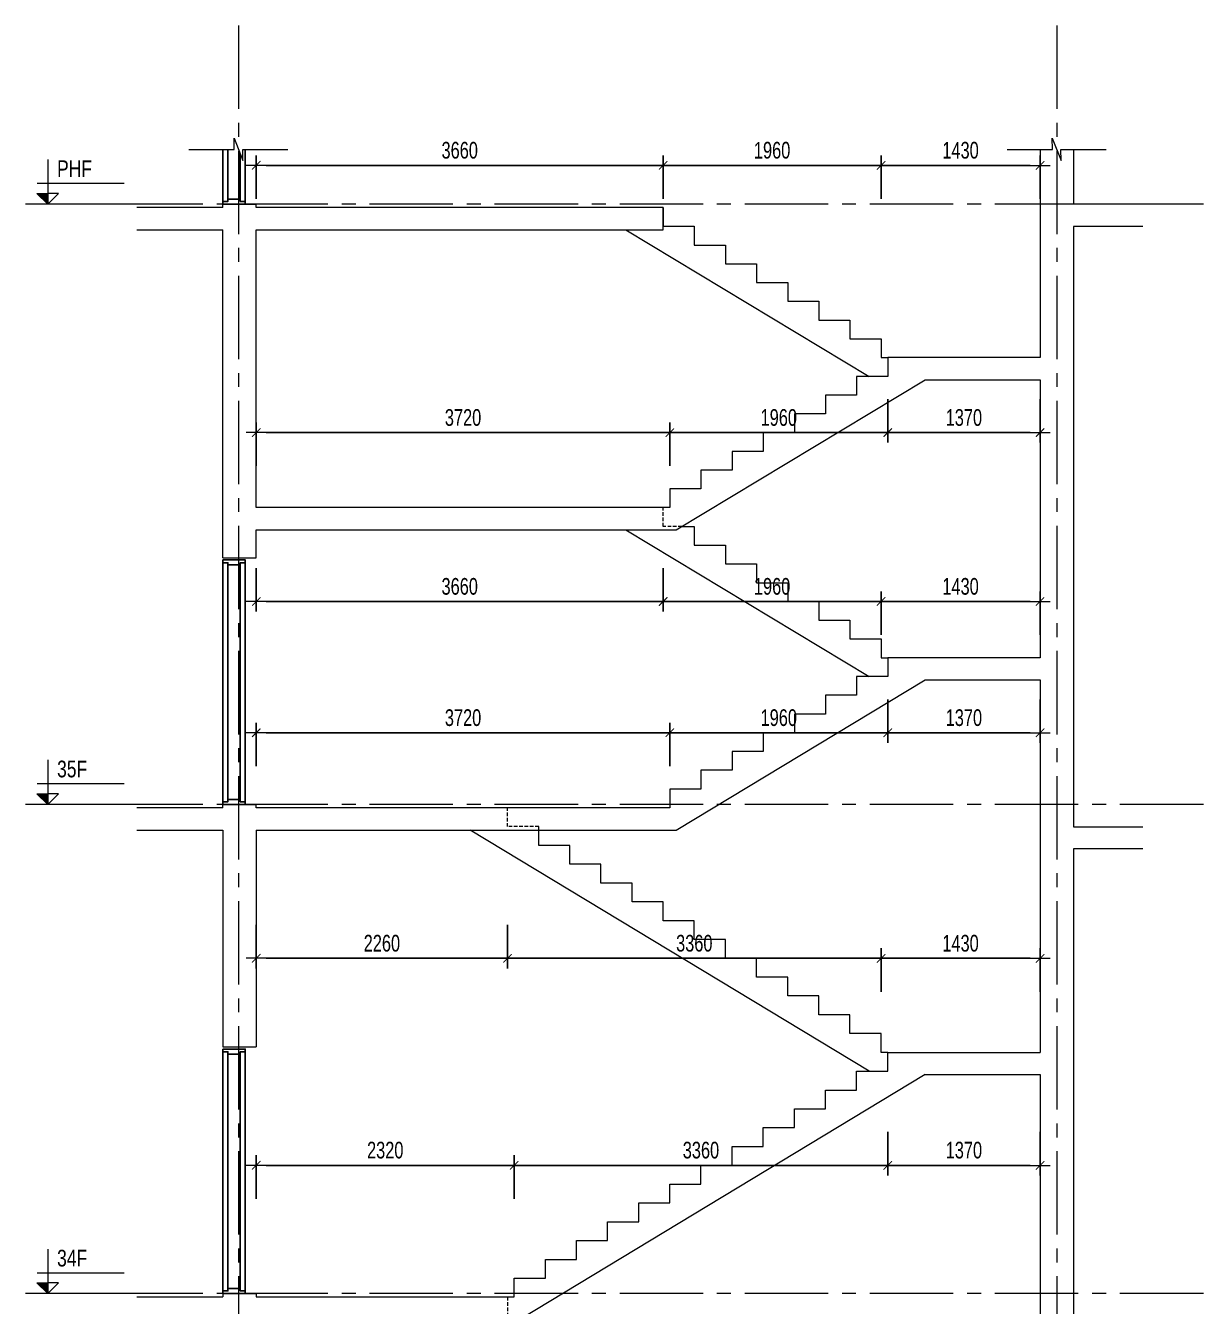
# Model space of a CAD drawing. Header units: millimetres. Extents: x -179076 to 254975, y -18667 to 296191.
# Drawn here: x 89427 to 100021, y 273874 to 285395 of the extents above; entities that cross this region are included whole.
import ezdxf

# ---------------------------------------------------------------- set-up
doc = ezdxf.new("R2010")
doc.units = ezdxf.units.MM
doc.linetypes.add('CENTER2', pattern=[1.125, 0.75, -0.125, 0.125, -0.125])
doc.linetypes.add('HIDDEN2', pattern=[4.7625, 3.175, -1.5875])
doc.layers.get('Defpoints').update_dxf_attribs({"color": 151, "lineweight": 9})
doc.layers.add('A-DOOR', color=4, linetype='Continuous')
doc.layers.add('DOOR', color=4, linetype='Continuous')
for name, color, linetype, lineweight in [('NDC_S_ANNO', 7, 'Continuous', 20), ('NDC_S_AXIS', 5, 'CENTER2', 13), ('NDC_S_CONTINUOUS', 3, 'Continuous', 20), ('NDC_S_DIM', 1, 'Continuous', 15), ('NDC_S_HIDDEN', 8, 'HIDDEN2', 13), ('NDC_S_SLAB', 2, 'Continuous', 20), ('NDC_S_SYMBOL', 1, 'Continuous', 15), ('NDC_S_TEXT SYMBOL', 7, 'Continuous', 20), ('NDC_S_VN TEXT', 7, 'Continuous', 20)]:
    doc.layers.add(name, color=color, linetype=linetype, lineweight=lineweight)
doc.styles.add('NDC_ANNO', font='', dxfattribs={"width": 0.8})
doc.styles.add('NDC_DIM', font='', dxfattribs={"width": 0.75})
doc.styles.get('NDC_ANNO').set_extended_font_data('Dotum')
doc.styles.get('NDC_DIM').set_extended_font_data('Dotum')
doc.dimstyles.new('NDC_dim_60', dxfattribs={"dimscale": 60, "dimtxt": 2.5, "dimasz": 1.5, "dimexe": 1.5, "dimexo": 2.5, "dimgap": 1, "dimtad": 1, "dimdec": 0, "dimzin": 0, "dimdsep": 46, "dimtxsty": 'NDC_DIM', "dimblk": 'DIMMARK', "dimcen": 0.09, "dimdle": 1.2, "dimclrd": 1, "dimclre": 1, "dimclrt": 3, "dimadec": 0, "dimazin": 0, "dimtfac": 1, "dimtdec": 0, "dimtix": 1, "dimtofl": 0, "dimtmove": 0, "dimatfit": 3, "dimfxl": 5, "dimfxlon": 1, "dimtolj": 1, "dimtzin": 0, "dimarcsym": 0})

# ---------------------------------------------------------------- blocks, each defined once
blk = doc.blocks.new('X-SECTION-2$0$X-SEC-DOO2')
at = {"layer": 'A-DOOR'}
for p, q in [((41976, 101972), (41976, 104172)), ((42176, 101972), (42176, 104172)), ((42021, 102017), (42021, 104127)), ((42131, 102017), (42131, 104127))]:
    blk.add_line(p, q, dxfattribs=at)
for points in [[(41976, 104172), (41976, 104147), (42021, 104147), (42021, 104127), (42131, 104127), (42131, 104147), (42176, 104147), (42176, 104172)], [(41976, 101972), (41976, 101997), (42021, 101997), (42021, 102017), (42131, 102017), (42131, 101997), (42176, 101997), (42176, 101972)]]:
    blk.add_lwpolyline(points, close=True, dxfattribs=at)
at = {"layer": 'Defpoints'}
blk.add_line((41976, 104192), (42176, 104192), dxfattribs=at)
blk = doc.blocks.new('kata_block_CT')
at = {"layer": 'NDC_S_ANNO'}
blk.add_hatch(color=3, dxfattribs=at).paths.add_polyline_path([(0, 1.6), (-1.61, 1.6), (0, 0)])
at = {"layer": 'NDC_S_ANNO', "ltscale": 50}
h = blk.add_hatch(dxfattribs=at)
h.set_pattern_fill('ANSI31', color=256, scale=1.406, style=0)
h.paths.add_polyline_path([(0, 1.6), (0, 0), (1.61, 1.6)])
for p, q in [((-1.59, 3.14), (11.47, 3.14)), ((11.56, 0), (-1.64, 0))]:
    blk.add_line(p, q, dxfattribs=at)
for points in [[(0, 6.69), (0, 0)], [(0, 0), (-1.61, 1.6), (0, 1.6)], [(0, 0), (1.61, 1.6), (0, 1.6)]]:
    blk.add_lwpolyline(points, dxfattribs=at)
at = {"layer": 'NDC_S_ANNO', "color": 8, "ltscale": 50}
blk.add_lwpolyline([(0, 0), (-1.61, 1.6), (0, 1.6)], dxfattribs=at)
at = {"layer": 'NDC_S_TEXT SYMBOL', "color": 3, "style": 'NDC_ANNO', "width": 0.8}
blk.add_attdef('CT', (1.41, 4.07), '', height=2.5, dxfattribs=at)
blk = doc.blocks.new('DIMMARK')
at = {"layer": 'NDC_S_DIM', "color": 1}
blk.add_line((-1.5, 0), (1, 0), dxfattribs=at)
at = {"layer": 'NDC_S_DIM', "color": 2, "const_width": 0.1}
blk.add_lwpolyline([(-0.42, -0.42), (0.42, 0.42)], dxfattribs=at)
blk = doc.blocks.new('*D505')
at = {"layer": 'Defpoints', "color": 0, "transparency": 16777216}
for p in [(93822, 275143), (91502, 273959), (93822, 273959)]:
    blk.add_point(p, dxfattribs=at)
at = {"layer": 'NDC_S_DIM', "color": 1, "lineweight": -2, "transparency": 16777216}
for p, q in [((91502, 274843), (91502, 275233)), ((93822, 274843), (93822, 275233)), ((91592, 275143), (93732, 275143))]:
    blk.add_line(p, q, dxfattribs=at)
at = {"layer": 'NDC_S_DIM', "color": 1, "lineweight": -2, "transparency": 16777216, "xscale": 90, "yscale": 90, "zscale": 90, "rotation": 180}
blk.add_blockref('DIMMARK', (91502, 275143), dxfattribs=at)
at = {"layer": 'NDC_S_DIM', "color": 1, "lineweight": -2, "transparency": 16777216, "xscale": 90, "yscale": 90, "zscale": 90}
blk.add_blockref('DIMMARK', (93822, 275143), dxfattribs=at)
at = {"layer": 'NDC_S_DIM', "color": 3, "transparency": 16777216, "insert": (92662, 275279), "char_height": 150, "attachment_point": 5, "style": 'NDC_DIM'}
blk.add_mtext('\\A1;2320', dxfattribs=at)
blk = doc.blocks.new('*D506')
at = {"layer": 'Defpoints', "color": 0, "transparency": 16777216}
for p in [(97182, 275990), (97182, 275143), (93822, 273959)]:
    blk.add_point(p, dxfattribs=at)
at = {"layer": 'NDC_S_DIM', "color": 1, "lineweight": -2, "transparency": 16777216}
for p, q in [((97182, 275443), (97182, 275053)), ((93822, 274843), (93822, 275233)), ((93912, 275143), (97092, 275143))]:
    blk.add_line(p, q, dxfattribs=at)
at = {"layer": 'NDC_S_DIM', "color": 1, "lineweight": -2, "transparency": 16777216, "xscale": 90, "yscale": 90, "zscale": 90, "rotation": 180}
blk.add_blockref('DIMMARK', (93822, 275143), dxfattribs=at)
at = {"layer": 'NDC_S_DIM', "color": 1, "lineweight": -2, "transparency": 16777216, "xscale": 90, "yscale": 90, "zscale": 90}
blk.add_blockref('DIMMARK', (97182, 275143), dxfattribs=at)
at = {"layer": 'NDC_S_DIM', "color": 3, "transparency": 16777216, "insert": (95502, 275279), "char_height": 150, "attachment_point": 5, "style": 'NDC_DIM'}
blk.add_mtext('\\A1;3360', dxfattribs=at)
blk = doc.blocks.new('*D507')
at = {"layer": 'Defpoints', "color": 0, "transparency": 16777216}
for p in [(97182, 275990), (98552, 275990), (98552, 275143)]:
    blk.add_point(p, dxfattribs=at)
at = {"layer": 'NDC_S_DIM', "color": 1, "lineweight": -2, "transparency": 16777216}
for p, q in [((97182, 275443), (97182, 275053)), ((98552, 275443), (98552, 275053)), ((97272, 275143), (98462, 275143))]:
    blk.add_line(p, q, dxfattribs=at)
at = {"layer": 'NDC_S_DIM', "color": 1, "lineweight": -2, "transparency": 16777216, "xscale": 90, "yscale": 90, "zscale": 90, "rotation": 180}
blk.add_blockref('DIMMARK', (97182, 275143), dxfattribs=at)
at = {"layer": 'NDC_S_DIM', "color": 1, "lineweight": -2, "transparency": 16777216, "xscale": 90, "yscale": 90, "zscale": 90}
blk.add_blockref('DIMMARK', (98552, 275143), dxfattribs=at)
at = {"layer": 'NDC_S_DIM', "color": 3, "transparency": 16777216, "insert": (97867, 275279), "char_height": 150, "attachment_point": 5, "style": 'NDC_DIM'}
blk.add_mtext('\\A1;1370', dxfattribs=at)
blk = doc.blocks.new('*D508')
at = {"layer": 'Defpoints', "color": 0, "transparency": 16777216}
for p in [(91502, 278159), (93762, 278190), (93762, 277005)]:
    blk.add_point(p, dxfattribs=at)
at = {"layer": 'NDC_S_DIM', "color": 1, "lineweight": -2, "transparency": 16777216}
for p, q in [((91502, 277305), (91502, 276915)), ((93762, 277305), (93762, 276915)), ((91592, 277005), (93672, 277005))]:
    blk.add_line(p, q, dxfattribs=at)
at = {"layer": 'NDC_S_DIM', "color": 1, "lineweight": -2, "transparency": 16777216, "xscale": 90, "yscale": 90, "zscale": 90, "rotation": 180}
blk.add_blockref('DIMMARK', (91502, 277005), dxfattribs=at)
at = {"layer": 'NDC_S_DIM', "color": 1, "lineweight": -2, "transparency": 16777216, "xscale": 90, "yscale": 90, "zscale": 90}
blk.add_blockref('DIMMARK', (93762, 277005), dxfattribs=at)
at = {"layer": 'NDC_S_DIM', "color": 3, "transparency": 16777216, "insert": (92632, 277140), "char_height": 150, "attachment_point": 5, "style": 'NDC_DIM'}
blk.add_mtext('\\A1;2260', dxfattribs=at)
blk = doc.blocks.new('*D509')
at = {"layer": 'Defpoints', "color": 0, "transparency": 16777216}
for p in [(93762, 278190), (97122, 277005), (97122, 276159)]:
    blk.add_point(p, dxfattribs=at)
at = {"layer": 'NDC_S_DIM', "color": 1, "lineweight": -2, "transparency": 16777216}
for p, q in [((93762, 277305), (93762, 276915)), ((97122, 276705), (97122, 277095)), ((93852, 277005), (97032, 277005))]:
    blk.add_line(p, q, dxfattribs=at)
at = {"layer": 'NDC_S_DIM', "color": 1, "lineweight": -2, "transparency": 16777216, "xscale": 90, "yscale": 90, "zscale": 90, "rotation": 180}
blk.add_blockref('DIMMARK', (93762, 277005), dxfattribs=at)
at = {"layer": 'NDC_S_DIM', "color": 1, "lineweight": -2, "transparency": 16777216, "xscale": 90, "yscale": 90, "zscale": 90}
blk.add_blockref('DIMMARK', (97122, 277005), dxfattribs=at)
at = {"layer": 'NDC_S_DIM', "color": 3, "transparency": 16777216, "insert": (95442, 277140), "char_height": 150, "attachment_point": 5, "style": 'NDC_DIM'}
blk.add_mtext('\\A1;3360', dxfattribs=at)
blk = doc.blocks.new('*D510')
at = {"layer": 'Defpoints', "color": 0, "transparency": 16777216}
for p in [(98552, 277005), (97122, 276159), (98552, 276159)]:
    blk.add_point(p, dxfattribs=at)
at = {"layer": 'NDC_S_DIM', "color": 1, "lineweight": -2, "transparency": 16777216}
for p, q in [((97122, 276705), (97122, 277095)), ((98552, 276705), (98552, 277095)), ((97212, 277005), (98462, 277005))]:
    blk.add_line(p, q, dxfattribs=at)
at = {"layer": 'NDC_S_DIM', "color": 1, "lineweight": -2, "transparency": 16777216, "xscale": 90, "yscale": 90, "zscale": 90, "rotation": 180}
blk.add_blockref('DIMMARK', (97122, 277005), dxfattribs=at)
at = {"layer": 'NDC_S_DIM', "color": 1, "lineweight": -2, "transparency": 16777216, "xscale": 90, "yscale": 90, "zscale": 90}
blk.add_blockref('DIMMARK', (98552, 277005), dxfattribs=at)
at = {"layer": 'NDC_S_DIM', "color": 3, "transparency": 16777216, "insert": (97837, 277140), "char_height": 150, "attachment_point": 5, "style": 'NDC_DIM'}
blk.add_mtext('\\A1;1430', dxfattribs=at)
blk = doc.blocks.new('*D511')
at = {"layer": 'Defpoints', "color": 0, "transparency": 16777216}
for p in [(95222, 279034), (91502, 278359), (95222, 278359)]:
    blk.add_point(p, dxfattribs=at)
at = {"layer": 'NDC_S_DIM', "color": 1, "lineweight": -2, "transparency": 16777216}
for p, q in [((91502, 278734), (91502, 279124)), ((91592, 279034), (95132, 279034)), ((95222, 278734), (95222, 279124))]:
    blk.add_line(p, q, dxfattribs=at)
at = {"layer": 'NDC_S_DIM', "color": 1, "lineweight": -2, "transparency": 16777216, "xscale": 90, "yscale": 90, "zscale": 90, "rotation": 180}
blk.add_blockref('DIMMARK', (91502, 279034), dxfattribs=at)
at = {"layer": 'NDC_S_DIM', "color": 1, "lineweight": -2, "transparency": 16777216, "xscale": 90, "yscale": 90, "zscale": 90}
blk.add_blockref('DIMMARK', (95222, 279034), dxfattribs=at)
at = {"layer": 'NDC_S_DIM', "color": 3, "transparency": 16777216, "insert": (93362, 279169), "char_height": 150, "attachment_point": 5, "style": 'NDC_DIM'}
blk.add_mtext('\\A1;3720', dxfattribs=at)
blk = doc.blocks.new('*D512')
at = {"layer": 'Defpoints', "color": 0, "transparency": 16777216}
for p in [(97182, 279540), (97182, 279034), (95222, 278359)]:
    blk.add_point(p, dxfattribs=at)
at = {"layer": 'NDC_S_DIM', "color": 1, "lineweight": -2, "transparency": 16777216}
for p, q in [((97182, 279334), (97182, 278944)), ((95222, 278734), (95222, 279124)), ((95312, 279034), (97092, 279034))]:
    blk.add_line(p, q, dxfattribs=at)
at = {"layer": 'NDC_S_DIM', "color": 1, "lineweight": -2, "transparency": 16777216, "xscale": 90, "yscale": 90, "zscale": 90, "rotation": 180}
blk.add_blockref('DIMMARK', (95222, 279034), dxfattribs=at)
at = {"layer": 'NDC_S_DIM', "color": 1, "lineweight": -2, "transparency": 16777216, "xscale": 90, "yscale": 90, "zscale": 90}
blk.add_blockref('DIMMARK', (97182, 279034), dxfattribs=at)
at = {"layer": 'NDC_S_DIM', "color": 3, "transparency": 16777216, "insert": (96202, 279169), "char_height": 150, "attachment_point": 5, "style": 'NDC_DIM'}
blk.add_mtext('\\A1;1960', dxfattribs=at)
blk = doc.blocks.new('*D513')
at = {"layer": 'Defpoints', "color": 0, "transparency": 16777216}
for p in [(97182, 279540), (98552, 279509), (98552, 279034)]:
    blk.add_point(p, dxfattribs=at)
at = {"layer": 'NDC_S_DIM', "color": 1, "lineweight": -2, "transparency": 16777216}
for p, q in [((97182, 279334), (97182, 278944)), ((98552, 279334), (98552, 278944)), ((97272, 279034), (98462, 279034))]:
    blk.add_line(p, q, dxfattribs=at)
at = {"layer": 'NDC_S_DIM', "color": 1, "lineweight": -2, "transparency": 16777216, "xscale": 90, "yscale": 90, "zscale": 90, "rotation": 180}
blk.add_blockref('DIMMARK', (97182, 279034), dxfattribs=at)
at = {"layer": 'NDC_S_DIM', "color": 1, "lineweight": -2, "transparency": 16777216, "xscale": 90, "yscale": 90, "zscale": 90}
blk.add_blockref('DIMMARK', (98552, 279034), dxfattribs=at)
at = {"layer": 'NDC_S_DIM', "color": 3, "transparency": 16777216, "insert": (97867, 279169), "char_height": 150, "attachment_point": 5, "style": 'NDC_DIM'}
blk.add_mtext('\\A1;1370', dxfattribs=at)
blk = doc.blocks.new('*D514')
at = {"layer": 'Defpoints', "color": 0, "transparency": 16777216}
for p in [(91502, 281059), (95162, 281059), (95162, 280215)]:
    blk.add_point(p, dxfattribs=at)
at = {"layer": 'NDC_S_DIM', "color": 1, "lineweight": -2, "transparency": 16777216}
for p, q in [((91502, 280515), (91502, 280125)), ((95162, 280515), (95162, 280125)), ((91592, 280215), (95072, 280215))]:
    blk.add_line(p, q, dxfattribs=at)
at = {"layer": 'NDC_S_DIM', "color": 1, "lineweight": -2, "transparency": 16777216, "xscale": 90, "yscale": 90, "zscale": 90, "rotation": 180}
blk.add_blockref('DIMMARK', (91502, 280215), dxfattribs=at)
at = {"layer": 'NDC_S_DIM', "color": 1, "lineweight": -2, "transparency": 16777216, "xscale": 90, "yscale": 90, "zscale": 90}
blk.add_blockref('DIMMARK', (95162, 280215), dxfattribs=at)
at = {"layer": 'NDC_S_DIM', "color": 3, "transparency": 16777216, "insert": (93332, 280350), "char_height": 150, "attachment_point": 5, "style": 'NDC_DIM'}
blk.add_mtext('\\A1;3660', dxfattribs=at)
blk = doc.blocks.new('*D515')
at = {"layer": 'Defpoints', "color": 0, "transparency": 16777216}
for p in [(95162, 281059), (97122, 280215), (97122, 279709)]:
    blk.add_point(p, dxfattribs=at)
at = {"layer": 'NDC_S_DIM', "color": 1, "lineweight": -2, "transparency": 16777216}
for p, q in [((95162, 280515), (95162, 280125)), ((97122, 279915), (97122, 280305)), ((95252, 280215), (97032, 280215))]:
    blk.add_line(p, q, dxfattribs=at)
at = {"layer": 'NDC_S_DIM', "color": 1, "lineweight": -2, "transparency": 16777216, "xscale": 90, "yscale": 90, "zscale": 90, "rotation": 180}
blk.add_blockref('DIMMARK', (95162, 280215), dxfattribs=at)
at = {"layer": 'NDC_S_DIM', "color": 1, "lineweight": -2, "transparency": 16777216, "xscale": 90, "yscale": 90, "zscale": 90}
blk.add_blockref('DIMMARK', (97122, 280215), dxfattribs=at)
at = {"layer": 'NDC_S_DIM', "color": 3, "transparency": 16777216, "insert": (96142, 280350), "char_height": 150, "attachment_point": 5, "style": 'NDC_DIM'}
blk.add_mtext('\\A1;1960', dxfattribs=at)
blk = doc.blocks.new('*D516')
at = {"layer": 'Defpoints', "color": 0, "transparency": 16777216}
for p in [(98552, 280215), (97122, 279709), (98552, 279709)]:
    blk.add_point(p, dxfattribs=at)
at = {"layer": 'NDC_S_DIM', "color": 1, "lineweight": -2, "transparency": 16777216}
for p, q in [((97122, 279915), (97122, 280305)), ((98552, 279915), (98552, 280305)), ((97212, 280215), (98462, 280215))]:
    blk.add_line(p, q, dxfattribs=at)
at = {"layer": 'NDC_S_DIM', "color": 1, "lineweight": -2, "transparency": 16777216, "xscale": 90, "yscale": 90, "zscale": 90, "rotation": 180}
blk.add_blockref('DIMMARK', (97122, 280215), dxfattribs=at)
at = {"layer": 'NDC_S_DIM', "color": 1, "lineweight": -2, "transparency": 16777216, "xscale": 90, "yscale": 90, "zscale": 90}
blk.add_blockref('DIMMARK', (98552, 280215), dxfattribs=at)
at = {"layer": 'NDC_S_DIM', "color": 3, "transparency": 16777216, "insert": (97837, 280350), "char_height": 150, "attachment_point": 5, "style": 'NDC_DIM'}
blk.add_mtext('\\A1;1430', dxfattribs=at)
blk = doc.blocks.new('*D517')
at = {"layer": 'Defpoints', "color": 0, "transparency": 16777216}
for p in [(95222, 281734), (91502, 281059), (95222, 281059)]:
    blk.add_point(p, dxfattribs=at)
at = {"layer": 'NDC_S_DIM', "color": 1, "lineweight": -2, "transparency": 16777216}
for p, q in [((91502, 281434), (91502, 281824)), ((95222, 281434), (95222, 281824)), ((91592, 281734), (95132, 281734))]:
    blk.add_line(p, q, dxfattribs=at)
at = {"layer": 'NDC_S_DIM', "color": 1, "lineweight": -2, "transparency": 16777216, "xscale": 90, "yscale": 90, "zscale": 90, "rotation": 180}
blk.add_blockref('DIMMARK', (91502, 281734), dxfattribs=at)
at = {"layer": 'NDC_S_DIM', "color": 1, "lineweight": -2, "transparency": 16777216, "xscale": 90, "yscale": 90, "zscale": 90}
blk.add_blockref('DIMMARK', (95222, 281734), dxfattribs=at)
at = {"layer": 'NDC_S_DIM', "color": 3, "transparency": 16777216, "insert": (93362, 281869), "char_height": 150, "attachment_point": 5, "style": 'NDC_DIM'}
blk.add_mtext('\\A1;3720', dxfattribs=at)
blk = doc.blocks.new('*D518')
at = {"layer": 'Defpoints', "color": 0, "transparency": 16777216}
for p in [(97182, 282240), (97182, 281734), (95222, 281059)]:
    blk.add_point(p, dxfattribs=at)
at = {"layer": 'NDC_S_DIM', "color": 1, "lineweight": -2, "transparency": 16777216}
for p, q in [((97182, 282034), (97182, 281644)), ((95222, 281434), (95222, 281824)), ((95312, 281734), (97092, 281734))]:
    blk.add_line(p, q, dxfattribs=at)
at = {"layer": 'NDC_S_DIM', "color": 1, "lineweight": -2, "transparency": 16777216, "xscale": 90, "yscale": 90, "zscale": 90, "rotation": 180}
blk.add_blockref('DIMMARK', (95222, 281734), dxfattribs=at)
at = {"layer": 'NDC_S_DIM', "color": 1, "lineweight": -2, "transparency": 16777216, "xscale": 90, "yscale": 90, "zscale": 90}
blk.add_blockref('DIMMARK', (97182, 281734), dxfattribs=at)
at = {"layer": 'NDC_S_DIM', "color": 3, "transparency": 16777216, "insert": (96202, 281869), "char_height": 150, "attachment_point": 5, "style": 'NDC_DIM'}
blk.add_mtext('\\A1;1960', dxfattribs=at)
blk = doc.blocks.new('*D519')
at = {"layer": 'Defpoints', "color": 0, "transparency": 16777216}
for p in [(97182, 282240), (98552, 282209), (98552, 281734)]:
    blk.add_point(p, dxfattribs=at)
at = {"layer": 'NDC_S_DIM', "color": 1, "lineweight": -2, "transparency": 16777216}
for p, q in [((97182, 282034), (97182, 281644)), ((98552, 282034), (98552, 281644)), ((97272, 281734), (98462, 281734))]:
    blk.add_line(p, q, dxfattribs=at)
at = {"layer": 'NDC_S_DIM', "color": 1, "lineweight": -2, "transparency": 16777216, "xscale": 90, "yscale": 90, "zscale": 90, "rotation": 180}
blk.add_blockref('DIMMARK', (97182, 281734), dxfattribs=at)
at = {"layer": 'NDC_S_DIM', "color": 1, "lineweight": -2, "transparency": 16777216, "xscale": 90, "yscale": 90, "zscale": 90}
blk.add_blockref('DIMMARK', (98552, 281734), dxfattribs=at)
at = {"layer": 'NDC_S_DIM', "color": 3, "transparency": 16777216, "insert": (97867, 281869), "char_height": 150, "attachment_point": 5, "style": 'NDC_DIM'}
blk.add_mtext('\\A1;1370', dxfattribs=at)
blk = doc.blocks.new('*D520')
at = {"layer": 'Defpoints', "color": 0, "transparency": 16777216}
for p in [(95162, 284138), (91502, 283559), (95162, 283559)]:
    blk.add_point(p, dxfattribs=at)
at = {"layer": 'NDC_S_DIM', "color": 1, "lineweight": -2, "transparency": 16777216}
for p, q in [((91502, 283838), (91502, 284228)), ((95162, 283838), (95162, 284228)), ((91592, 284138), (95072, 284138))]:
    blk.add_line(p, q, dxfattribs=at)
at = {"layer": 'NDC_S_DIM', "color": 1, "lineweight": -2, "transparency": 16777216, "xscale": 90, "yscale": 90, "zscale": 90, "rotation": 180}
blk.add_blockref('DIMMARK', (91502, 284138), dxfattribs=at)
at = {"layer": 'NDC_S_DIM', "color": 1, "lineweight": -2, "transparency": 16777216, "xscale": 90, "yscale": 90, "zscale": 90}
blk.add_blockref('DIMMARK', (95162, 284138), dxfattribs=at)
at = {"layer": 'NDC_S_DIM', "color": 3, "transparency": 16777216, "insert": (93332, 284273), "char_height": 150, "attachment_point": 5, "style": 'NDC_DIM'}
blk.add_mtext('\\A1;3660', dxfattribs=at)
blk = doc.blocks.new('*D521')
at = {"layer": 'Defpoints', "color": 0, "transparency": 16777216}
for p in [(97122, 284138), (95162, 283559), (97122, 282578)]:
    blk.add_point(p, dxfattribs=at)
at = {"layer": 'NDC_S_DIM', "color": 1, "lineweight": -2, "transparency": 16777216}
for p, q in [((95162, 283838), (95162, 284228)), ((97122, 283838), (97122, 284228)), ((95252, 284138), (97032, 284138))]:
    blk.add_line(p, q, dxfattribs=at)
at = {"layer": 'NDC_S_DIM', "color": 1, "lineweight": -2, "transparency": 16777216, "xscale": 90, "yscale": 90, "zscale": 90, "rotation": 180}
blk.add_blockref('DIMMARK', (95162, 284138), dxfattribs=at)
at = {"layer": 'NDC_S_DIM', "color": 1, "lineweight": -2, "transparency": 16777216, "xscale": 90, "yscale": 90, "zscale": 90}
blk.add_blockref('DIMMARK', (97122, 284138), dxfattribs=at)
at = {"layer": 'NDC_S_DIM', "color": 3, "transparency": 16777216, "insert": (96142, 284273), "char_height": 150, "attachment_point": 5, "style": 'NDC_DIM'}
blk.add_mtext('\\A1;1960', dxfattribs=at)
blk = doc.blocks.new('*D522')
at = {"layer": 'Defpoints', "color": 0, "transparency": 16777216}
for p in [(98552, 284138), (97122, 282578), (98552, 282409)]:
    blk.add_point(p, dxfattribs=at)
at = {"layer": 'NDC_S_DIM', "color": 1, "lineweight": -2, "transparency": 16777216}
for p, q in [((97122, 283838), (97122, 284228)), ((98552, 283838), (98552, 284228)), ((97212, 284138), (98462, 284138))]:
    blk.add_line(p, q, dxfattribs=at)
at = {"layer": 'NDC_S_DIM', "color": 1, "lineweight": -2, "transparency": 16777216, "xscale": 90, "yscale": 90, "zscale": 90, "rotation": 180}
blk.add_blockref('DIMMARK', (97122, 284138), dxfattribs=at)
at = {"layer": 'NDC_S_DIM', "color": 1, "lineweight": -2, "transparency": 16777216, "xscale": 90, "yscale": 90, "zscale": 90}
blk.add_blockref('DIMMARK', (98552, 284138), dxfattribs=at)
at = {"layer": 'NDC_S_DIM', "color": 3, "transparency": 16777216, "insert": (97837, 284273), "char_height": 150, "attachment_point": 5, "style": 'NDC_DIM'}
blk.add_mtext('\\A1;1430', dxfattribs=at)

msp = doc.modelspace()

# ---------------------------------------------------------------- linework, layer by layer
at = {"layer": 'A-DOOR'}
for p, q in [((91202.3, 283788.9), (91202.3, 284281.4)), ((91247.3, 283833.9), (91247.3, 284281.4)), ((91357.3, 283833.9), (91357.3, 284244)), ((91402.3, 283788.9), (91402.3, 284281.4))]:
    msp.add_line(p, q, dxfattribs=at)
at = {"layer": 'A-DOOR', "elevation": 0}
msp.add_lwpolyline([(91202.3, 283788.9), (91202.3, 283813.9), (91247.3, 283813.9), (91247.3, 283833.9), (91357.3, 283833.9), (91357.3, 283813.9), (91402.3, 283813.9), (91402.3, 283788.9)], close=True, dxfattribs=at)
at = {"layer": 'NDC_S_AXIS', "ltscale": 1000}
for p, q in [((91342.3, 285394.8), (91342.3, 263864.3)), ((98702.3, 285394.8), (98702.3, 263809))]:
    msp.add_line(p, q, dxfattribs=at)
at = {"layer": 'NDC_S_AXIS', "ltscale": 1000, "elevation": 0}
for points in [[(100021.2, 283788.9), (89427.3, 283788.9)], [(100021.2, 278388.9), (89427.3, 278388.9)]]:
    msp.add_lwpolyline(points, dxfattribs=at)
at = {"layer": 'NDC_S_AXIS', "ltscale": 1000}
msp.add_lwpolyline([(100021.2, 273988.9), (89427.3, 273988.9)], dxfattribs=at)
at = {"layer": 'NDC_S_CONTINUOUS'}
for p, q in [((94826.7, 283558.9), (97014.8, 282240.1)), ((94826.7, 280858.9), (97014.8, 279540.1)), ((97015.6, 275989.6), (93426.5, 278158.9))]:
    msp.add_line(p, q, dxfattribs=at)
at = {"layer": 'NDC_S_CONTINUOUS', "elevation": 0}
for points in [[(95162.3, 283758.9), (95162.3, 283590.1), (95442.3, 283590.1), (95442.3, 283421.4), (95722.3, 283421.4), (95722.3, 283252.6), (96002.3, 283252.6), (96002.3, 283083.9), (96282.3, 283083.9), (96282.3, 282915.1), (96562.3, 282915.1), (96562.3, 282746.4), (96842.3, 282746.4), (96842.3, 282577.6), (97122.3, 282577.6), (97122.3, 282408.9), (97182.3, 282408.9)], [(95329.7, 280890.1), (95442.3, 280890.1), (95442.3, 280721.4), (95722.3, 280721.4), (95722.3, 280552.6), (96002.3, 280552.6), (96002.3, 280383.9), (96282.3, 280383.9), (96282.3, 280215.1), (96562.3, 280215.1), (96562.3, 280046.4), (96842.3, 280046.4), (96842.3, 279877.6), (97122.3, 279877.6), (97122.3, 279708.9), (97182.3, 279708.9)]]:
    msp.add_lwpolyline(points, dxfattribs=at)
at = {"layer": 'NDC_S_CONTINUOUS'}
msp.add_lwpolyline([(97182.3, 276158.9), (97122.3, 276158.9), (97122.3, 276328.1), (96842.3, 276328.1), (96842.3, 276497.3), (96562.3, 276497.3), (96562.3, 276666.6), (96282.3, 276666.6), (96282.3, 276835.8), (96002.3, 276835.8), (96002.3, 277005), (95722.3, 277005), (95722.3, 277174.2), (95442.3, 277174.2), (95442.3, 277343.5), (95162.3, 277343.5), (95162.3, 277512.7), (94882.3, 277512.7), (94882.3, 277681.9), (94602.3, 277681.9), (94602.3, 277851.2), (94322.3, 277851.2), (94322.3, 278020.4), (94042.3, 278020.4), (94042.3, 278158.9)], dxfattribs=at)
at = {"layer": 'NDC_S_HIDDEN', "ltscale": 10, "elevation": 0}
for points in [[(95329.7, 280890.1), (95162.3, 280890.1), (95162.3, 281058.9)], [(93762.3, 273958.9), (93762.3, 273789.6), (93928.9, 273789.6)]]:
    msp.add_lwpolyline(points, dxfattribs=at)
at = {"layer": 'NDC_S_HIDDEN', "ltscale": 10}
msp.add_lwpolyline([(94042.3, 278158.9), (94042.3, 278189.6), (93762.3, 278189.6), (93762.3, 278358.9)], dxfattribs=at)
at = {"layer": 'NDC_S_SLAB'}
for p, q in [((98552.3, 284281.4), (98552.3, 282408.9)), ((98852.3, 284281.4), (98852.3, 283788.9)), ((91202.3, 283758.9), (91202.3, 283788.9)), ((91202.3, 283788.9), (91502.3, 283788.9)), ((91502.3, 283758.9), (91502.3, 283788.9)), ((90427.3, 283558.9), (91202.3, 283558.9)), ((91202.3, 280608.9), (91202.3, 283558.9)), ((91502.3, 283558.9), (95162.3, 283558.9)), ((91502.3, 281058.9), (91502.3, 283558.9)), ((99477.8, 283588.9), (98852.3, 283588.9)), ((98852.3, 283588.9), (98852.3, 278188.9)), ((98552.3, 282408.9), (97182.3, 282408.9)), ((97182.3, 282408.9), (97182.3, 282240.1)), ((95277.9, 280858.9), (97517.9, 282208.9)), ((97182.3, 282240.1), (96902.3, 282240.1)), ((96902.3, 282240.1), (96902.3, 282071.4)), ((97517.9, 282208.9), (98552.3, 282208.9)), ((98552.3, 282208.9), (98552.3, 279708.9)), ((96902.3, 282071.4), (96622.3, 282071.4)), ((96622.3, 282071.4), (96622.3, 281902.6)), ((96622.3, 281902.6), (96342.3, 281902.6)), ((96342.3, 281902.6), (96342.3, 281733.9)), ((96342.3, 281733.9), (96062.3, 281733.9)), ((96062.3, 281733.9), (96062.3, 281565.1)), ((96062.3, 281565.1), (95782.3, 281565.1)), ((95782.3, 281565.1), (95782.3, 281396.4)), ((95782.3, 281396.4), (95502.3, 281396.4)), ((95502.3, 281396.4), (95502.3, 281227.6)), ((95502.3, 281227.6), (95222.3, 281227.6)), ((95222.3, 281227.6), (95222.3, 281058.9)), ((95222.3, 281058.9), (91502.3, 281058.9)), ((91502.3, 280858.9), (95277.9, 280858.9)), ((91502.3, 280608.9), (91502.3, 280858.9)), ((91202.3, 280608.9), (91502.3, 280608.9)), ((95277.9, 278158.9), (97517.9, 279508.9)), ((97517.9, 279508.9), (98552.3, 279508.9)), ((98552.3, 279508.9), (98552.3, 278388.9)), ((91202.3, 278358.9), (91202.3, 278388.9)), ((91202.3, 278388.9), (91502.3, 278388.9)), ((91502.3, 278358.9), (91502.3, 278388.9)), ((98552.3, 278388.9), (98552.3, 276158.9)), ((90427.3, 278158.9), (91202.3, 278158.9)), ((91202.3, 278158.9), (91202.3, 276208.9)), ((91502.3, 278158.9), (95277.9, 278158.9)), ((91502.3, 278158.9), (91502.3, 276208.9)), ((98852.3, 278188.9), (99477.8, 278188.9)), ((99477.8, 277988.9), (98852.3, 277988.9)), ((98852.3, 277988.9), (98852.3, 273788.9)), ((91202.3, 276208.9), (91502.3, 276208.9)), ((97518, 275958.9), (93878, 273758.9)), ((97518, 275958.9), (98552.3, 275958.9)), ((98552.3, 275958.9), (98552.3, 273988.9)), ((91202.3, 273988.9), (91202.3, 273958.9)), ((91202.3, 273988.9), (91502.3, 273988.9)), ((91502.3, 273988.9), (91502.3, 273958.9)), ((98552.3, 273988.9), (98552.3, 271758.9))]:
    msp.add_line(p, q, dxfattribs=at)
at = {"layer": 'NDC_S_SLAB', "elevation": 0}
for points in [[(91202.3, 283758.9), (90427.3, 283758.9)], [(95162.3, 283558.9), (95162.3, 283758.9), (91502.3, 283758.9)], [(99477.8, 283788.9), (98852.3, 283788.9)], [(98552.3, 279708.9), (97182.3, 279708.9), (97182.3, 279540.1), (96902.3, 279540.1), (96902.3, 279371.4), (96622.3, 279371.4), (96622.3, 279202.6), (96342.3, 279202.6), (96342.3, 279033.9), (96062.3, 279033.9), (96062.3, 278865.1), (95782.3, 278865.1), (95782.3, 278696.4), (95502.3, 278696.4), (95502.3, 278527.6), (95222.3, 278527.6), (95222.3, 278358.9), (91502.3, 278358.9)], [(91202.3, 278358.9), (90427.3, 278358.9)], [(91502.3, 273958.9), (93822.3, 273958.9), (93822.3, 274128.1), (94102.3, 274128.1), (94102.3, 274297.3), (94382.3, 274297.3), (94382.3, 274466.6), (94662.3, 274466.6), (94662.3, 274635.8), (94942.3, 274635.8), (94942.3, 274805), (95222.3, 274805), (95222.3, 274974.2), (95502.3, 274974.2), (95502.3, 275143.5), (95782.3, 275143.5), (95782.3, 275312.7), (96062.3, 275312.7), (96062.3, 275481.9), (96342.3, 275481.9), (96342.3, 275651.2), (96622.3, 275651.2), (96622.3, 275820.4), (96902.3, 275820.4), (96902.3, 275989.6), (97182.3, 275989.6), (97182.3, 276158.9), (98552.3, 276158.9)], [(90427.3, 273958.9), (91202.3, 273958.9)]]:
    msp.add_lwpolyline(points, dxfattribs=at)
at = {"layer": 'NDC_S_SYMBOL'}
for points in [[(90894.9, 284281.4), (91304.5, 284281.4), (91302.3, 284381.4), (91382.3, 284181.4), (91380.2, 284281.4), (91786.5, 284281.4)], [(98254.8, 284281.4), (98664.5, 284281.4), (98662.3, 284381.4), (98742.3, 284181.4), (98740.1, 284281.4), (99146.4, 284281.4)]]:
    msp.add_lwpolyline(points, dxfattribs=at)

# ---------------------------------------------------------------- block references
at = {"layer": 'DOOR'}
for p in [(49226.7, 176417), (49226.7, 172017)]:
    msp.add_blockref('X-SECTION-2$0$X-SEC-DOO2', p, dxfattribs=at)
at = {"layer": 'NDC_S_VN TEXT', "xscale": 60, "yscale": 60, "zscale": 60}
for p, values in [((89625.7, 283788.9), {'CT': 'PHF'}), ((89625.7, 278388.9), {'CT': '35F'}), ((89625.7, 273988.9), {'CT': '34F'})]:
    msp.add_blockref('kata_block_CT', p, dxfattribs=at).add_auto_attribs(values)

# ---------------------------------------------------------------- dimensions: what is measured, and where the dimension line sits
at = {"layer": 'NDC_S_DIM'}
for base, p1, p2, picture, middle in [((95162.3, 284137.7), (91502.3, 283558.9), (95162.3, 283558.9), '*D520', (93332.3, 284272.8)), ((95222.3, 281733.9), (91502.3, 281058.9), (95222.3, 281058.9), '*D517', (93362.3, 281869)), ((95162.3, 280215.1), (91502.3, 281058.9), (95162.3, 281058.9), '*D514', (93332.3, 280350.2)), ((95222.3, 279033.9), (91502.3, 278358.9), (95222.3, 278358.9), '*D511', (93362.3, 279169)), ((93762.3, 277005), (91502.3, 278158.9), (93762.3, 278189.6), '*D508', (92632.3, 277140.1)), ((93822.3, 275143.5), (91502.3, 273958.9), (93822.3, 273958.9), '*D505', (92662.3, 275278.6))]:
    dim = msp.add_linear_dim(base=base, p1=p1, p2=p2, dimstyle='NDC_dim_60', dxfattribs=at)
    dim.commit()
    dim.dimension.update_dxf_attribs({"geometry": picture, "text_midpoint": middle})
for base, p1, p2, picture, middle in [((97122.3, 284137.7), (95162.3, 283558.9), (97122.3, 282577.6), '*D521', (96142.3, 284272.8)), ((98552.3, 284137.7), (97122.3, 282577.6), (98552.3, 282408.9), '*D522', (97837.3, 284272.8)), ((97182.3, 281733.9), (95222.3, 281058.9), (97182.3, 282240.1), '*D518', (96202.3, 281869)), ((98552.3, 281733.9), (97182.3, 282240.1), (98552.3, 282208.9), '*D519', (97867.3, 281869)), ((97122.3, 280215.1), (95162.3, 281058.9), (97122.3, 279708.9), '*D515', (96142.3, 280350.2)), ((98552.3, 280215.1), (97122.3, 279708.9), (98552.3, 279708.9), '*D516', (97837.3, 280350.2)), ((97182.3, 279033.9), (95222.3, 278358.9), (97182.3, 279540.1), '*D512', (96202.3, 279169)), ((98552.3, 279033.9), (97182.3, 279540.1), (98552.3, 279508.9), '*D513', (97867.3, 279169)), ((97122.3, 277005), (93762.3, 278189.6), (97122.3, 276158.9), '*D509', (95442.3, 277140.1)), ((98552.3, 277005), (97122.3, 276158.9), (98552.3, 276158.9), '*D510', (97837.3, 277140.1)), ((97182.3, 275143.5), (93822.3, 273958.9), (97182.3, 275989.6), '*D506', (95502.3, 275278.6)), ((98552.3, 275143.5), (97182.3, 275989.6), (98552.3, 275989.6), '*D507', (97867.3, 275278.6))]:
    dim = msp.add_linear_dim(base=base, p1=p1, p2=p2, dimstyle='NDC_dim_60', override={"dimtmove": 1}, dxfattribs=at)
    dim.commit()
    dim.dimension.update_dxf_attribs({"geometry": picture, "text_midpoint": middle})

doc.saveas('drawing.dxf')
